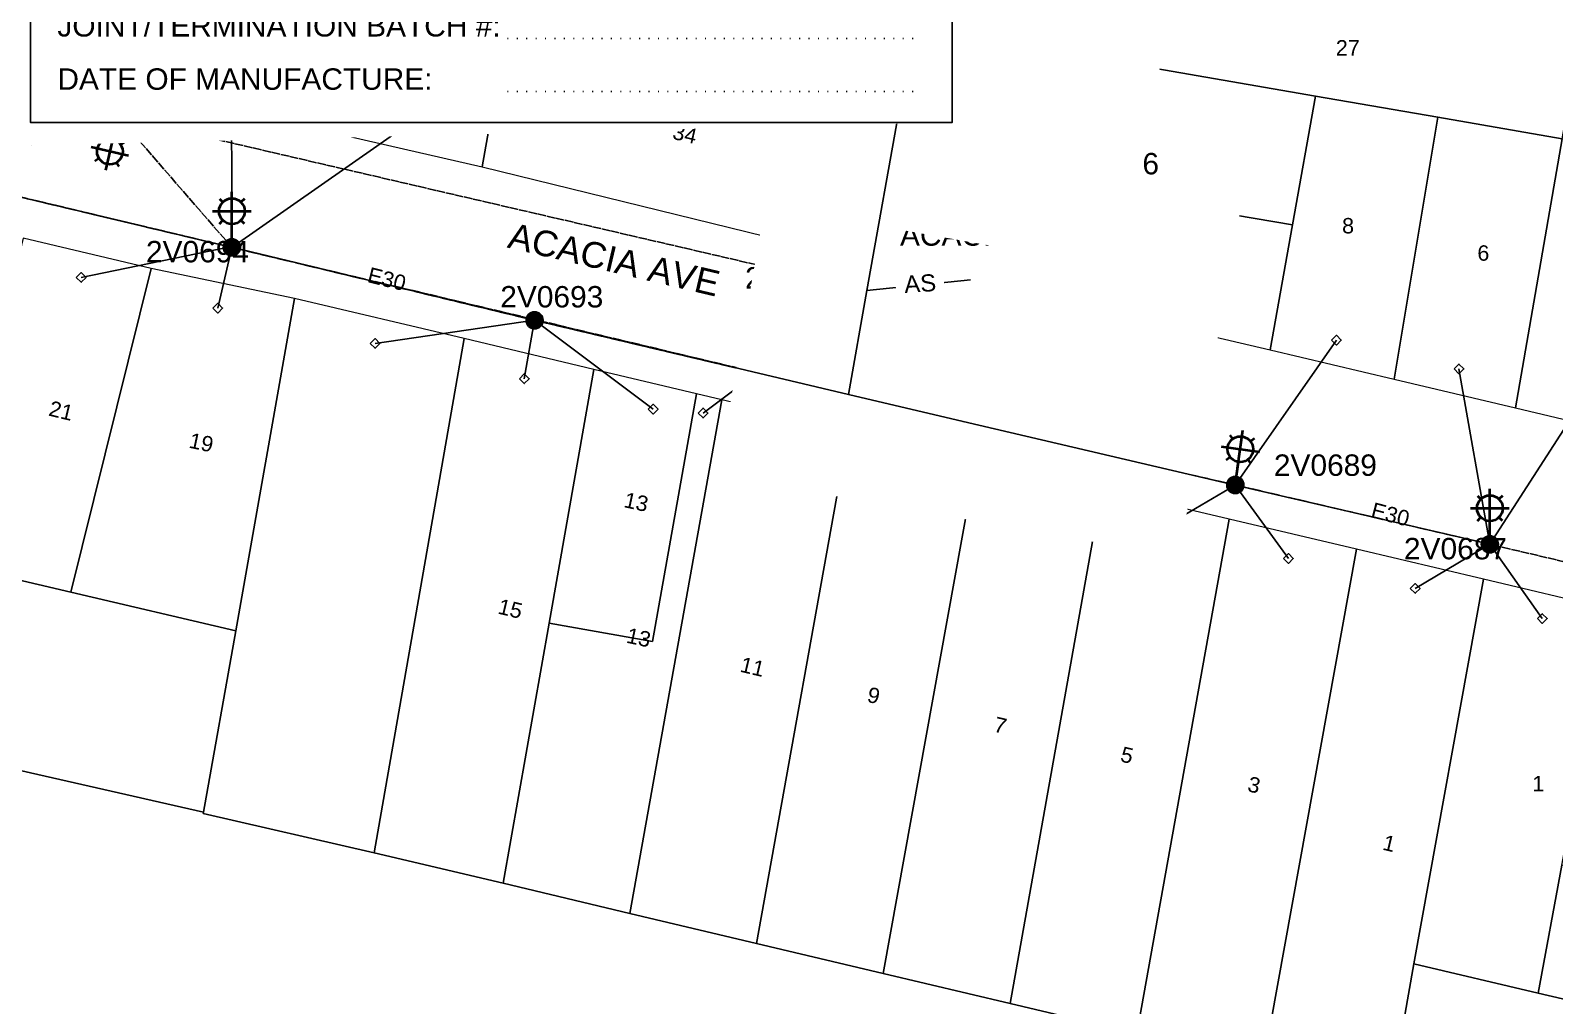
# Model space of a CAD drawing. Header units: metres. Extents: x 304132 to 306101, y 6188673 to 6190119.
# Drawn here: x 305121 to 305299.2, y 6189324.8 to 6189438.7 of the extents above; entities that cross this region are included whole.
import ezdxf
from ezdxf import colors
from ezdxf.entities.mleader import LeaderData, LeaderLine
from ezdxf.enums import TextEntityAlignment as Align
from ezdxf.math import Vec2, Vec3

# ---------------------------------------------------------------- set-up
doc = ezdxf.new("R2010")
doc.units = ezdxf.units.M
for name, pattern in [('Cable Exist OH', [1, 1, 0]), ('Cable Exist UG', [8.2, 4, -1.2, 1.8, -1.2]), ('DOTX2', [0.5, 0, -0.5])]:
    doc.linetypes.add(name, pattern=pattern)
doc.layers.get('0').update_dxf_attribs({"color": 6})
for name, color, linetype, lineweight in [('Cadastre Buildings_SP_EXT', 9, 'Continuous', 5), ('Cadastre Land Parcels_SP_EXT', 9, 'Continuous', 5), ('Cadastre Roads_SP_EXT', 9, 'Continuous', 5)]:
    doc.layers.add(name, color=color, linetype=linetype, lineweight=lineweight)
for name, color, linetype in [('Equip_SP_LV_EXT', 7, 'Continuous'), ('Equip_SP_SL_EXT', 7, 'Continuous'), ('Mains_HV_EXT', 7, 'Continuous'), ('Mains_LV_EXT', 7, 'Continuous'), ('Mains_SL_EXT', 7, 'Continuous'), ('Mains_TR_EXT', 7, 'Continuous'), ('Notes_HV_MISC', 7, 'Continuous'), ('Notes_LV_MISC', 7, 'Continuous'), ('Notes_SP_MISC', 7, 'Continuous'), ('OH_Details_SP_MISC', 7, 'Continuous'), ('Services_SP_EXT', 7, 'Continuous'), ('SupportsOH_SP_TR_HV_LV_SL_EXT', 7, 'Continuous'), ('UG_Details_SP_MISC', 7, 'Continuous')]:
    doc.layers.add(name, color=color, linetype=linetype)
doc.styles.add('ARIAL', font='arial.ttf', dxfattribs={"height": 2})
doc.styles.add('iecARIAL', font='arial.ttf', dxfattribs={"height": 2})
doc.styles.add('POLE_LABEL', font='arial.ttf')
doc.styles.get("Standard").update_dxf_attribs({"font": 'arial.ttf'})

# ---------------------------------------------------------------- blocks, each defined once
blk = doc.blocks.new('LV_OH_LINKS_OPEN_EXT')
for p, q in [((-0.17, 4.97), (-0.17, 5.46)), ((0.17, 4.97), (0.17, 5.46)), ((-0.17, 3), (-0.17, 2.5)), ((0.17, 3), (0.17, 2.5))]:
    blk.add_line(p, q)
blk.add_lwpolyline([(0, 2.99, 1), (0, 4.98, 1)], format="xyb", close=True)
at = {"flags": 9}
for tag, p in [('ACTUAL_STATUS', (0, 0)), ('CONSTRUCTED_VOLTAGE', (0, -0.2)), ('OPERATING_VOLTAGE', (0, -0.6)), ('ORIENTATION', (0, -0.8)), ('OWNED_BY', (0, -1)), ('STATE', (0, -1.2)), ('NO_PHASES', (0, -0.4)), ('SWITCH_TYPE', (0, -1.4)), ('USAGE', (0, -1.6)), ('LEGEND', (0, -1.8)), ('NOTES', (0, -2))]:
    blk.add_attdef(tag, text='', height=0.2, dxfattribs=at).set_placement(p, align=Align.MIDDLE_LEFT)
at = {"flags": 1}
blk.add_attdef('Z', (0, 0), '', height=0.2, dxfattribs=at)
blk = doc.blocks.new('SL_LANTERN_EXT')
at = {"lineweight": 40}
for p, q in [((-1.46, 5.68), (-1.06, 5.28)), ((0, 1.97), (0, 6.47)), ((1.46, 5.68), (1.06, 5.28)), ((-2.25, 4.22), (2.25, 4.22)), ((-1.46, 2.76), (-1.06, 3.16)), ((0, 0), (0, 2.72)), ((1.46, 2.76), (1.06, 3.16))]:
    blk.add_line(p, q, dxfattribs=at)
blk.add_circle((0, 4.22), 1.5, dxfattribs=at)
at = {"style": 'iecARIAL', "flags": 8}
blk.add_attdef('ASSET_NUM', (1.5, 1.5), '', height=2.5, dxfattribs=at)
for tag, p, height, flags in [('OPERATING_VOLTAGE', (0.98, -1.65), 0.2, 9), ('ORIENTATION', (0.98, -1.85), 0.2, 9), ('CONSTRUCTED_VOLTAGE', (0.98, -0.65), 0.2, 9), ('CONTROL_TYPE', (0.98, -0.85), 0.2, 9), ('LANTERN_PURPOSE', (0.98, -1.05), 0.2, 9), ('LANTERN_TYPE', (0.98, -1.25), 0.2, 9), ('NO_PHASES', (0.98, -1.45), 0.2, 9), ('LNUMBER', (2.18, -3.25), 2.5, 8), ('OWNED_BY', (0.98, -2.05), 0.2, 9), ('STATE', (0.98, -2.25), 0.2, 9), ('USAGE', (0.98, -2.45), 0.2, 9), ('CEXIST', (0.98, -2.65), 0.2, 9), ('CNEW', (0.98, -2.85), 0.2, 9), ('CNUMBER', (0.98, -3.05), 0.2, 9), ('CREMOVE', (0.98, -3.25), 0.2, 9), ('CREPLACE', (0.98, -3.45), 0.2, 9), ('LKINGHEIGHT', (0.98, -3.65), 0.2, 9), ('LBRACKET', (0.98, -3.85), 0.2, 9), ('LBRACKETVOCAB', (0.98, -4.05), 0.2, 9), ('LCATEGORY', (0.98, -4.25), 0.2, 9), ('LCHARGE1', (0.98, -4.45), 0.2, 9), ('LCHARGE1PERCENT', (0.98, -4.65), 0.2, 9), ('LCHARGE2', (0.98, -4.85), 0.2, 9), ('LCHARGE2PERCENT', (0.98, -5.05), 0.2, 9), ('LCHARGE3', (0.98, -5.25), 0.2, 9), ('LCHARGE3PERCENT', (0.98, -5.45), 0.2, 9), ('LEXIST', (0.98, -5.65), 0.2, 9), ('LLAMP', (0.98, -5.85), 0.2, 9), ('LLAMPVOCAB', (0.98, -6.05), 0.2, 9), ('LMAST', (0.98, -6.25), 0.2, 9), ('LMASTVOCAB', (0.98, -6.45), 0.2, 9), ('LNEW', (0.98, -6.65), 0.2, 9), ('LANTNUMBER', (0.98, -6.85), 0.2, 9), ('LOUTREACH', (0.98, -7.25), 0.2, 9), ('LOUTREACHVOCAB', (0.98, -7.45), 0.2, 9), ('LRATECODE', (0.98, -7.65), 0.2, 9), ('LREMOVE', (0.98, -7.85), 0.2, 9), ('LREPLACE', (0.98, -8.05), 0.2, 9), ('LTYPE', (0.98, -8.25), 0.2, 9), ('LTYPEVOCAB', (0.98, -8.45), 0.2, 9), ('LEGEND', (0.98, -8.65), 0.2, 9), ('LOCATION', (0.98, -8.85), 0.2, 9), ('NOTES', (0.98, -9.05), 0.2, 9), ('STREETNAME', (0.98, -9.25), 0.2, 9), ('SUBURB', (0.98, -9.45), 0.2, 1)]:
    blk.add_attdef(tag, p, '', height=height, dxfattribs=dict(flags=flags))
blk = doc.blocks.new('CCP_EXT')
at = {"flags": 9}
for tag, p in [('STATE', (0, -1.8)), ('LIFE_SUPPORT', (0, -1.6)), ('NOTES', (0, -2))]:
    blk.add_attdef(tag, text='', height=0.2, dxfattribs=at).set_placement(p, align=Align.MIDDLE_LEFT)
blk.add_wipeout([(0, 0.57), (0.57, 0), (0, -0.57), (-0.57, 0)])
blk.add_lwpolyline([(-0.57, 0), (0, 0.57), (0.57, 0), (0, -0.57), (-0.57, 0)])
at = {"flags": 1}
blk.add_attdef('Z', (0, 0), '', height=0.2, dxfattribs=at)
at = {"flags": 9}
for tag, p in [('CCP_TYPE', (0, 0)), ('CONSTRUCTED_VOLTAGE', (0, -0.2)), ('OPERATING_VOLTAGE', (0, -0.6)), ('ORIENTATION', (0, -0.8)), ('OWNED_BY', (0, -1)), ('NO_PHASES', (0, -0.4)), ('USAGE', (0, -1.2)), ('LEGEND', (0, -1.4))]:
    blk.add_attdef(tag, text='', height=0.2, dxfattribs=at).set_placement(p, align=Align.MIDDLE_LEFT)
blk = doc.blocks.new('POLE_EXT')
blk.add_hatch(color=256).paths.add_polyline_path([(-1, 0, 1), (1, 0, 1)])
blk.add_lwpolyline([(-1, 0, 1), (1, 0, 1)], format="xyb", close=True)
for tag, height, flags, p in [('pNumber', 2.5, 8, (-17.84, 2.07)), ('OWNED_BY', 0.2, 9, (1.35, -0.4)), ('SPECIAL_USE', 0.2, 9, (1.35, -0.8)), ('STATE', 0.2, 9, (1.35, -1)), ('cLV', 0.2, 9, (1.35, -1.4)), ('hDepth', 0.2, 9, (1.35, -1.6)), ('hDia', 0.2, 9, (1.35, -1.8)), ('PARENT', 0.2, 9, (1.35, -0.6)), ('USAGE', 0.2, 9, (1.35, -1.2)), ('cHV', 0.2, 9, (1.35, -2)), ('cLinedev', 0.2, 9, (1.35, -3.4)), ('LBRACKET', 0.2, 9, (1.35, -2.2)), ('LExisting', 0.2, 9, (1.35, -2.4)), ('LANTNUMBER', 0.2, 9, (1.35, -2.6)), ('LOther', 0.2, 9, (1.35, -2.8)), ('LRemove', 0.2, 9, (1.35, -3)), ('LEGEND', 0.2, 9, (1.35, -3.2)), ('LOCATION', 0.2, 9, (1.35, -3.6)), ('pExisting', 0.2, 9, (1.35, -3.8)), ('pFooting', 0.2, 9, (1.35, -4.4)), ('pNew', 0.2, 9, (1.35, -4.6)), ('pRelocate', 0.2, 9, (1.35, -5)), ('pRemove', 0.2, 9, (1.35, -5.2)), ('pReplace', 0.2, 9, (1.35, -5.4)), ('PFNUMBER', 0.2, 9, (1.35, -4)), ('NEWPFNUMBER', 0.2, 9, (1.35, -4.2)), ('pStay', 0.2, 9, (1.35, -5.6)), ('pType', 0.2, 9, (1.35, -5.8)), ('cspan', 0.2, 9, (1.35, -6)), ('STREETNAME', 0.2, 9, (1.35, -6.2)), ('SUBURB', 0.2, 9, (1.35, -6.4)), ('OPERATED_BY', 0.2, 9, (1.36, -7.01)), ('NOTES', 0.2, 9, (1.35, -6.6)), ('MAINTAINED_BY', 0.2, 9, (1.36, -6.81))]:
    blk.add_attdef(tag, text='', height=height, dxfattribs=dict(flags=flags)).set_placement(p, align=Align.MIDDLE_LEFT)
at = {"style": 'POLE_LABEL'}
for tag, height, flags, p in [('ASSET_NUM', 2.5, 8, (2, 2)), ('STRUCTURE_PLANT_NUMBER', 0.2, 9, (1.35, 0.03)), ('STREET_CODE', 0.2, 9, (1.35, -0.2))]:
    blk.add_attdef(tag, text='', height=height, dxfattribs=dict(at, flags=flags)).set_placement(p, align=Align.MIDDLE_LEFT)
at = {"flags": 1}
blk.add_attdef('Z', (1.35, -7.33), '', height=0.2, dxfattribs=at)
blk = doc.blocks.new('End Shackle_EXT')
at = {"flags": 9}
for tag, p in [('USAGE', (0, -1.4)), ('NOTES', (0, -1.6))]:
    blk.add_attdef(tag, text='', height=0.2, dxfattribs=at).set_placement(p, align=Align.MIDDLE_LEFT)
blk.add_wipeout([(0, 0.25), (1.81, 0.25), (1.82, -0.25), (0, -0.25)])
blk.add_line((1.81, -1), (1.81, 1))
at = {"flags": 1}
blk.add_attdef('Z', (0, 0), '', height=0.2, dxfattribs=at)
at = {"flags": 9}
for tag, p in [('CONNECTOR_TYPE', (0, 0)), ('CONSTRUCTED_VOLTAGE', (0, -0.2)), ('OPERATING_VOLTAGE', (0, -0.6)), ('ORIENTATION', (0, -0.8)), ('OWNED_BY', (0, -1)), ('STATE', (0, -1.2)), ('NO_PHASES', (0, -0.4))]:
    blk.add_attdef(tag, text='', height=0.2, dxfattribs=at).set_placement(p, align=Align.MIDDLE_LEFT)
blk = doc.blocks.new('*U147')
blk.add_hatch(color=256).paths.add_polyline_path([(0.64, -0.11), (-0.64, 0.11), (-0.72, -4.14)])
for p, q in [((-0.72, -4.14), (-0.64, 0.11)), ((0.64, -0.11), (-0.64, 0.11)), ((0.64, -0.11), (-0.72, -4.14))]:
    blk.add_line(p, q)
at = {"color": 250}
blk.add_wipeout([(26.49, -8.95), (17.34, -60.57), (-36.59, -51.03), (-27.45, 0.59)], dxfattribs=at)
blk = doc.blocks.new('*U150')
blk.add_hatch(color=256).paths.add_polyline_path([(0.64, -0.11), (-0.64, 0.11), (-0.72, -4.14)])
for p, q in [((-0.72, -4.14), (-0.64, 0.11)), ((0.64, -0.11), (-0.64, 0.11)), ((0.64, -0.11), (-0.72, -4.14))]:
    blk.add_line(p, q)
at = {"color": 250}
blk.add_wipeout([(28.02, -9.19), (20.81, -50.13), (-26.41, -41.83), (-19.19, -0.89)], dxfattribs=at)
blk = doc.blocks.new('JOINT TERMINATION STICKER')
at = {"color": 0, "linetype": 'DOTX2', "ltscale": 2}
for p, q in [((55.75, 32.56), (104.06, 32.56)), ((55.75, 22.22), (104.06, 22.22)), ((55.75, 16.03), (104.06, 16.03)), ((55.75, 9.81), (104.06, 9.81)), ((55.75, 3.62), (104.06, 3.62))]:
    blk.add_line(p, q, dxfattribs=at)
at = {"color": 0}
blk.add_lwpolyline([(0, 39.18), (107.73, 39.18), (107.73, 0), (0, 0)], close=True, dxfattribs=at)
at = {"color": 0, "char_height": 2.5, "width": 119.2652, "attachment_point": 1, "style": 'ARIAL'}
for s, insert in [('JOINT/TERMINATION TYPE:', (3.15, 35.29)), ('NETWORK ACCESS\\PAUTHORISATION:', (3.15, 29.06)), ('JOINT/TERMINATION KIT #:', (3.15, 18.71)), ('JOINT/TERMINATION BATCH #:', (3.15, 12.53)), ('\\PDATE OF MANUFACTURE:', (3.15, 10.48))]:
    blk.add_mtext(s, dxfattribs=dict(at, insert=insert))
at = {"color": 0, "style": 'ARIAL'}
for tag, p in [('JOINT/TERMINATION_TYPE', (55.75, 31.96)), ('NETWORK_ACCESS_AUTHORISATION', (55.75, 21.61)), ('JOINT/TERMINATION_KIT', (55.75, 15.43)), ('JOINT/TERMINATION_BATCH#', (55.75, 9.2)), ('DATE_OF_MANUFACTURE', (55.75, 3.1))]:
    blk.add_attdef(tag, text='', height=2.5, dxfattribs=at).set_placement(p, align=Align.BOTTOM_LEFT)

msp = doc.modelspace()

# ---------------------------------------------------------------- linework, layer by layer
at = {"layer": 'Cadastre Buildings_SP_EXT', "linetype": 'Continuous'}
msp.add_lwpolyline([(305342.08, 6189315.85), (305297.27, 6189326.29), (305282.73, 6189329.7), (305280.07, 6189314.65), (305339.34, 6189300.79), (305342.08, 6189315.85)], close=True, dxfattribs=at)
at = {"layer": 'Cadastre Land Parcels_SP_EXT', "linetype": 'Continuous'}
for points in [[(305168.88, 6189501.55), (305033.14, 6189534.61), (305009.71, 6189540.75), (304982.19, 6189540.92), (304969.78, 6189471.55), (305060.29, 6189449.84), (305155.46, 6189427.02), (305160.79, 6189456.67), (305163.63, 6189471.39), (305166.3, 6189486.4), (305168.88, 6189501.55)], [(305179.34, 6189453.53), (305160.79, 6189456.67), (305155.46, 6189427.02), (305173.84, 6189422.82), (305176.58, 6189438.16), (305179.34, 6189453.53)], [(305220.99, 6189445.72), (305186.35, 6189452.22), (305179.34, 6189453.53), (305176.58, 6189438.16), (305218.32, 6189430.71), (305220.99, 6189445.72)], [(305302.69, 6189441.11), (305242.38, 6189451.48), (305239.75, 6189436.53), (305271.24, 6189431.07), (305285.51, 6189428.63), (305300.07, 6189426.08), (305302.69, 6189441.11)], [(305218.32, 6189430.71), (305176.58, 6189438.16), (305173.84, 6189422.82), (305215.13, 6189412.7), (305218.32, 6189430.71)], [(305271.24, 6189431.07), (305239.75, 6189436.53), (305237.07, 6189421.36), (305268.55, 6189416.06), (305271.24, 6189431.07)], [(305285.51, 6189428.63), (305271.24, 6189431.07), (305268.55, 6189416.06), (305265.95, 6189401.43), (305280.43, 6189398.02), (305285.51, 6189428.63)], [(305300.07, 6189426.08), (305285.51, 6189428.63), (305280.43, 6189398.02), (305294.59, 6189394.68), (305300.07, 6189426.08)], [(305314.92, 6189423.49), (305300.07, 6189426.08), (305294.59, 6189394.68), (305309.68, 6189391.1), (305314.92, 6189423.49)], [(305268.55, 6189416.06), (305237.07, 6189421.36), (305235.35, 6189411.63), (305238.23, 6189407.89), (305265.95, 6189401.43), (305268.55, 6189416.06)], [(305125.77, 6189373.13), (305135.16, 6189410.94), (305120.19, 6189414.49), (305111.13, 6189376.55), (305125.77, 6189373.13)], [(305145.03, 6189368.63), (305151.89, 6189407.42), (305135.16, 6189410.94), (305125.77, 6189373.13), (305145.03, 6189368.63)], [(305145.03, 6189368.63), (305125.77, 6189373.13), (305111.13, 6189376.55), (305096.17, 6189380.02), (305081.39, 6189383.45), (305066.33, 6189386.93), (305051.55, 6189390.37), (305032.09, 6189395.41), (305017.48, 6189398.98), (305002.61, 6189402.6), (304993.1, 6189404.97), (304987.27, 6189404.49), (304972.35, 6189403.32), (304960.59, 6189402.38), (304947.3, 6189401.33), (304933.75, 6189400.3), (304928.04, 6189399.86), (304920.48, 6189397.25), (304907.72, 6189392.76), (304894.42, 6189388.38), (304979.73, 6189382.46), (305019.24, 6189375.16), (305141.25, 6189347.43), (305145.03, 6189368.63)], [(305161.22, 6189342.7), (305176.3, 6189339.13), (305181.66, 6189369.52), (305186.88, 6189399.14), (305171.73, 6189402.75), (305161.22, 6189342.7)], [(305181.66, 6189369.52), (305193.73, 6189367.35), (305198.89, 6189396.29), (305186.88, 6189399.14), (305181.66, 6189369.52)], [(305176.3, 6189339.13), (305191.08, 6189335.6), (305201.83, 6189395.6), (305198.89, 6189396.29), (305193.73, 6189367.35), (305181.66, 6189369.52), (305176.3, 6189339.13)], [(305216.67, 6189392.12), (305201.83, 6189395.6), (305191.08, 6189335.6), (305205.91, 6189332.11), (305216.67, 6189392.12)], [(305231.56, 6189388.59), (305216.67, 6189392.12), (305205.91, 6189332.11), (305220.71, 6189328.59), (305231.56, 6189388.59)], [(305246.27, 6189385.17), (305231.56, 6189388.59), (305220.71, 6189328.59), (305235.54, 6189325.08), (305246.27, 6189385.17)], [(305261.14, 6189381.67), (305246.27, 6189385.17), (305235.54, 6189325.08), (305250.34, 6189321.59), (305261.14, 6189381.67)], [(305276.01, 6189378.17), (305261.14, 6189381.67), (305250.34, 6189321.59), (305265.17, 6189318.16), (305276.01, 6189378.17)], [(305282.73, 6189329.7), (305290.87, 6189374.66), (305276.01, 6189378.17), (305265.17, 6189318.16), (305280.07, 6189314.65), (305282.73, 6189329.7)], [(305305.65, 6189371.16), (305290.87, 6189374.66), (305282.73, 6189329.7), (305297.27, 6189326.29), (305300.03, 6189341.26), (305302.84, 6189356.14), (305305.65, 6189371.16)], [(305344.86, 6189331.01), (305300.03, 6189341.26), (305297.27, 6189326.29), (305342.08, 6189315.85), (305344.86, 6189331.01)]]:
    msp.add_lwpolyline(points, close=True, dxfattribs=at)
msp.add_lwpolyline([(305250.33, 6189321.59), (305235.54, 6189325.08), (305220.71, 6189328.6), (305205.91, 6189332.11), (305191.08, 6189335.6), (305176.3, 6189339.13), (305161.22, 6189342.7), (305141.22, 6189347.26), (305141.25, 6189347.43), (305019.24, 6189375.16)], dxfattribs=at)
at = {"layer": 'Mains_LV_EXT', "linetype": 'Cable Exist OH'}
for points in [[(305106.83, 6189422.4), (305144.58, 6189413.41)], [(305144.58, 6189413.41), (305179.96, 6189404.89)], [(305218.78, 6189408.39), (305216.64, 6189396.22)], [(305230.05, 6189393.05), (305216.64, 6189396.22)], [(305261.86, 6189385.65), (305230.05, 6189393.05)], [(305291.61, 6189378.72), (305261.86, 6189385.65)], [(305321.89, 6189371.66), (305291.61, 6189378.72)]]:
    msp.add_lwpolyline(points, dxfattribs=at)
at = {"layer": 'Mains_LV_EXT', "linetype": 'Continuous'}
msp.add_lwpolyline([(305218.59, 6189395.77, 0.439557), (305216.97, 6189398.23)], format="xyb", dxfattribs=at)
at = {"layer": 'Mains_SL_EXT', "linetype": 'Cable Exist OH'}
for points in [[(305144.58, 6189413.41), (305131.29, 6189428.71)], [(305144.58, 6189413.41), (305106.83, 6189422.4)], [(305291.61, 6189378.72), (305261.86, 6189385.65)], [(305321.89, 6189371.66), (305291.61, 6189378.72)]]:
    msp.add_lwpolyline(points, dxfattribs=at)
at = {"layer": 'Services_SP_EXT'}
for points in [[(305144.58, 6189413.41), (305144.55, 6189436.05), (305144.17, 6189450.63)], [(305233.12, 6189422.03), (305222.71, 6189430.32)], [(305302.6, 6189395.76), (305291.61, 6189378.72)]]:
    msp.add_lwpolyline(points, dxfattribs=at)

# ---------------------------------------------------------------- block references
at = {"layer": 'Equip_SP_LV_EXT', "xscale": 1.5, "yscale": 1.5, "zscale": 1.5, "rotation": 62.06944629166179}
msp.add_blockref('LV_OH_LINKS_OPEN_EXT', (305216.64, 6189396.22), dxfattribs=at)
at = {"layer": 'Equip_SP_SL_EXT'}
for p, rotation in [((305121.04, 6189431.26), 167.9402321291874), ((305131.29, 6189428.71), 166.6773762490487), ((305216.64, 6189396.22), 350.0423027860123), ((305261.86, 6189385.65), 352.0416902227893)]:
    msp.add_blockref('SL_LANTERN_EXT', p, dxfattribs=dict(at, rotation=rotation))
for p in [(305144.58, 6189413.41), (305291.61, 6189378.72)]:
    msp.add_blockref('SL_LANTERN_EXT', p, dxfattribs=at)
at = {"layer": 'SupportsOH_SP_TR_HV_LV_SL_EXT'}
ref = msp.add_blockref('POLE_EXT', (305121.04, 6189431.26), dxfattribs=at)
ref.add_attrib('ASSET_NUM', '814754', dxfattribs={"layer": '0', "height": 2.5, "style": 'POLE_LABEL'}).set_placement((305123.04, 6189432.01), align=Align.BOTTOM_LEFT)
ref = msp.add_blockref('POLE_EXT', (305131.29, 6189428.71), dxfattribs=at)
ref.add_attrib('ASSET_NUM', '2V0695', dxfattribs={"layer": '0', "height": 2.5, "style": 'POLE_LABEL'}).set_placement((305133.29, 6189429.46), align=Align.BOTTOM_LEFT)
ref = msp.add_blockref('POLE_EXT', (305222.71, 6189430.32), dxfattribs=at)
ref.add_attrib('ASSET_NUM', '2V0624', dxfattribs={"layer": '0', "height": 2.5, "style": 'POLE_LABEL'}).set_placement((305219.08, 6189427.94), align=Align.BOTTOM_RIGHT)
ref = msp.add_blockref('POLE_EXT', (305233.12, 6189422.03), dxfattribs=at)
ref.add_attrib('ASSET_NUM', '2V0685', dxfattribs={"layer": '0', "height": 2.5, "style": 'POLE_LABEL'}).set_placement((305237.07, 6189421.36), align=Align.BOTTOM_LEFT)
ref = msp.add_blockref('POLE_EXT', (305144.58, 6189413.41), dxfattribs=at)
ref.add_attrib('ASSET_NUM', '2V0694', dxfattribs={"layer": '0', "height": 2.5, "style": 'POLE_LABEL'}).set_placement((305146.58, 6189414.16), align=Align.TOP_RIGHT)
ref = msp.add_blockref('POLE_EXT', (305230.92, 6189409.6), dxfattribs=at)
ref.add_attrib('ASSET_NUM', '2V0686', dxfattribs={"layer": '0', "height": 2.5, "rotation": 1, "style": 'POLE_LABEL'}).set_placement((305232.92, 6189410.35), align=Align.BOTTOM_LEFT)
ref = msp.add_blockref('POLE_EXT', (305218.78, 6189408.39), dxfattribs=at)
ref.add_attrib('ASSET_NUM', '2V0692', dxfattribs={"layer": '0', "height": 2.5, "style": 'POLE_LABEL'}).set_placement((305216.6, 6189407.85), align=Align.BOTTOM_RIGHT)
ref = msp.add_blockref('POLE_EXT', (305179.96, 6189404.89), dxfattribs=at)
ref.add_attrib('ASSET_NUM', '2V0693', dxfattribs={"layer": '0', "height": 2.5, "style": 'POLE_LABEL'}).set_placement((305181.97, 6189405.64), align=Align.BOTTOM_CENTER)
ref = msp.add_blockref('POLE_EXT', (305216.64, 6189396.22), dxfattribs=at)
ref.add_attrib('ASSET_NUM', '285833', dxfattribs={"layer": '0', "height": 2.5, "rotation": 1, "style": 'POLE_LABEL'}).set_placement((305216.69, 6189392.96), align=Align.TOP_RIGHT)
ref = msp.add_blockref('POLE_EXT', (305230.05, 6189393.05), dxfattribs=at)
ref.add_attrib('ASSET_NUM', '2V0690', dxfattribs={"layer": '0', "height": 2.5, "style": 'POLE_LABEL'}).set_placement((305241.26, 6189395.33), align=Align.TOP_CENTER)
ref = msp.add_blockref('POLE_EXT', (305261.86, 6189385.65), dxfattribs=at)
ref.add_attrib('ASSET_NUM', '2V0689', dxfattribs={"layer": '0', "height": 2.5, "style": 'POLE_LABEL'}).set_placement((305272.39, 6189389.22), align=Align.TOP_CENTER)
ref = msp.add_blockref('POLE_EXT', (305291.61, 6189378.72), dxfattribs=at)
ref.add_attrib('ASSET_NUM', '2V0687', dxfattribs={"layer": '0', "height": 2.5, "style": 'POLE_LABEL'}).set_placement((305293.61, 6189379.47), align=Align.TOP_RIGHT)

# ---------------------------------------------------------------- texts
at = {"layer": 'Cadastre Land Parcels_SP_EXT'}
for s, p in [('27', (305273.61, 6189435.82)), ('29', (305254.15, 6189426.25)), ('8', (305274.34, 6189415.04)), ('31', (305249.03, 6189411.67)), ('6', (305290.15, 6189411.85)), ('1', (305296.57, 6189349.87))]:
    msp.add_text(s, height=1.8, dxfattribs=at).set_placement(p)
for s, rotation, p in [('34', 347.0578, (305195.97, 6189426.1)), ('21', 346.5431, (305123.06, 6189393.78)), ('19', 347.9892, (305139.46, 6189390.03)), ('13', 347.8672, (305190.29, 6189383.08)), ('15', 346.6293, (305175.56, 6189370.65)), ('13', 347.922, (305190.58, 6189367.25)), ('11', 346.698, (305203.87, 6189363.86)), ('9', 346.7675, (305218.71, 6189360.35)), ('7', 346.8797, (305233.52, 6189356.86)), ('5', 346.7829, (305248.32, 6189353.38)), ('3', 346.7324, (305263.17, 6189349.9)), ('1', 346.7339, (305278.97, 6189343.07))]:
    msp.add_text(s, height=1.8, rotation=rotation, dxfattribs=at).set_placement(p)
at = {"layer": 'Cadastre Roads_SP_EXT'}
msp.add_text('ACACIA AVE', height=3, rotation=346.7526, dxfattribs=at).set_placement((305176.67, 6189413.41))
at = {"layer": 'Mains_LV_EXT'}
for rotation, p in [(345.9854, (305160.31, 6189409.38)), (345.5857, (305277.6, 6189381.91))]:
    msp.add_text('E30', height=1.8, rotation=rotation, dxfattribs=at).set_placement(p)

# ---------------------------------------------------------------- next in the draw order: block references
at = {"layer": 'Services_SP_EXT'}
for p in [(305165.13, 6189427.78), (305241.26, 6189428.41), (305214.29, 6189422.76), (305239, 6189415.74), (305126.97, 6189409.9), (305142.93, 6189406.31), (305161.32, 6189402.19), (305273.67, 6189402.57), (305288, 6189399.21), (305178.76, 6189398.07), (305193.82, 6189394.51), (305199.65, 6189394.06), (305223.63, 6189387.48), (305238.33, 6189384.04), (305253.24, 6189380.55), (305268.06, 6189377.06), (305282.88, 6189373.57), (305297.74, 6189370.05)]:
    msp.add_blockref('CCP_EXT', p, dxfattribs=at)

# ---------------------------------------------------------------- next in the draw order: linework, layer by layer
at = {"layer": 'Cadastre Buildings_SP_EXT', "linetype": 'Continuous'}
msp.add_lwpolyline([(305141.25, 6189347.43), (305141.22, 6189347.26), (305161.22, 6189342.7), (305171.73, 6189402.75), (305151.89, 6189407.42), (305145.03, 6189368.63), (305141.25, 6189347.43)], close=True, dxfattribs=at)
at = {"layer": 'Mains_HV_EXT', "linetype": 'Cable Exist UG'}
msp.add_lwpolyline([(305230.05, 6189393.05), (305245.81, 6189482.59)], dxfattribs=at)
at = {"layer": 'Mains_LV_EXT', "linetype": 'Cable Exist OH'}
msp.add_lwpolyline([(305179.96, 6189404.89), (305216.64, 6189396.22)], dxfattribs=at)
at = {"layer": 'Mains_SL_EXT', "linetype": 'Cable Exist OH'}
for points in [[(305216.64, 6189396.22), (305179.96, 6189404.89), (305144.58, 6189413.41)], [(305261.86, 6189385.65), (305230.05, 6189393.05), (305216.64, 6189396.22)]]:
    msp.add_lwpolyline(points, dxfattribs=at)
at = {"layer": 'Services_SP_EXT'}
for points in [[(305214.29, 6189422.76), (305222.71, 6189430.32)], [(305241.26, 6189428.41), (305233.12, 6189422.03)], [(305165.13, 6189427.78), (305144.58, 6189413.41)], [(305239, 6189415.74), (305233.12, 6189422.03)], [(305144.38, 6189413.46), (305126.97, 6189409.9)], [(305142.93, 6189406.31), (305144.58, 6189413.41)], [(305199.65, 6189394.06), (305218.78, 6189408.39)], [(305161.32, 6189402.19), (305179.96, 6189404.89)], [(305178.76, 6189398.07), (305179.96, 6189404.89)], [(305193.82, 6189394.51), (305179.96, 6189404.89)], [(305273.67, 6189402.57), (305261.86, 6189385.65)], [(305288, 6189399.21), (305291.61, 6189378.72)], [(305223.63, 6189387.48), (305230.05, 6189393.05)], [(305238.33, 6189384.04), (305230.05, 6189393.05)], [(305253.24, 6189380.55), (305261.86, 6189385.65)], [(305268.06, 6189377.06), (305261.86, 6189385.65)], [(305282.88, 6189373.57), (305291.61, 6189378.72)], [(305297.74, 6189370.05), (305291.61, 6189378.72)]]:
    msp.add_lwpolyline(points, dxfattribs=at)
at = {"layer": 'UG_Details_SP_MISC', "color": 7, "linetype": 'Cable Exist UG', "flags": 128}
msp.add_lwpolyline([(305247.27, 6189495.06), (305230.05, 6189393.05)], dxfattribs=at)

# ---------------------------------------------------------------- next in the draw order: block references
at = {"layer": 'Mains_SL_EXT', "rotation": 78.96867205763236}
msp.add_blockref('End Shackle_EXT', (305222.71, 6189430.32), dxfattribs=at)

# ---------------------------------------------------------------- next in the draw order: linework, layer by layer
at = {"layer": 'Mains_HV_EXT', "linetype": 'Cable Exist OH'}
msp.add_lwpolyline([(305069.29, 6189431.33), (305230.05, 6189393.05)], dxfattribs=at)
at = {"layer": 'Mains_LV_EXT', "linetype": 'Cable Exist OH'}
for points in [[(305226.44, 6189451.63), (305222.71, 6189430.32)], [(305222.71, 6189430.32), (305218.78, 6189408.39)]]:
    msp.add_lwpolyline(points, dxfattribs=at)
at = {"layer": 'Mains_SL_EXT', "linetype": 'Cable Exist OH'}
msp.add_lwpolyline([(305226.44, 6189451.63), (305222.71, 6189430.32)], dxfattribs=at)
at = {"layer": 'Mains_TR_EXT', "linetype": 'Cable Exist OH'}
msp.add_lwpolyline([(305445.91, 6189915.75), (305378.72, 6189860.27), (305353.69, 6189826.56), (305330.85, 6189796.76), (305287.87, 6189741.93), (305266.62, 6189680.24), (305257.64, 6189630.24), (305250.61, 6189589.64), (305242.4, 6189543.15), (305233.92, 6189494.38), (305226.44, 6189451.63), (305218.78, 6189408.39), (305136.26, 6189427.53), (305053.88, 6189447.28), (304970.07, 6189467.37), (304909.05, 6189461.29), (304850.58, 6189435.72)], dxfattribs=at)

# ---------------------------------------------------------------- next in the draw order: leaders
at = {"layer": 'Notes_SP_MISC', "color": 7, "linetype": 'Continuous'}
ml = msp.add_multileader_mtext('Standard', dxfattribs=at)
ml.set_content('{\\H0.875x;REPLACE SUB 42102 WITH NEW PAD SUB \\PHV SWG SIEMENS RTR\\PTX - 315kVA 3ɸ 11kV\\PLV SWG CAT 1 FIF\\PSIZE 14 CUBICLE\\PNEW PLINTH & CULVERT\\PREPLACE EARTH GRID}\\P{\\H0.75x;REFER TO NOTE 17 AND EARTHING DETAIL}', color=7)
ml.set_leader_properties()
ml.build(insert=Vec2(0, 0))
ml.multileader.update_dxf_attribs({"has_text_frame": 1})
ctx = ml.context
ctx.base_point, ctx.plane_origin = Vec3(305277.9, 6189510.43), Vec3(305474.89, 6189541.34)
ctx.text_align_type = 1
notes = []
notes.append((ctx, [(0, (1, 1, 0), (305269.9, 6189510.43), (1, 0), 8, [(0, [(305252.73, 6189502.93)], 0, [])])]))
ctx.mtext.insert, ctx.mtext.alignment, ctx.mtext.flow_direction = Vec3(305328.89, 6189512.45), 2, 5
ctx.mtext.has_bg_fill, ctx.mtext.bg_color, ctx.mtext.bg_scale_factor, ctx.mtext.bg_transparency, ctx.mtext.use_window_bg_color = 1, -1027028792, 1.5, 0, 1
for ctx, leaders in notes:
    for number, flags, end, landing, length, lines in leaders:
        leader = LeaderData()
        leader.index, (leader.has_last_leader_line, leader.has_dogleg_vector, leader.attachment_direction) = number, flags
        leader.last_leader_point, leader.dogleg_vector, leader.dogleg_length = Vec3(end), Vec3(landing), length
        for number, points, colour, breaks in lines:
            line = LeaderLine()
            line.index, line.vertices, line.color, line.breaks = number, Vec3.list(points), colors.encode_raw_color(colour), breaks
            leader.lines.append(line)
        ctx.leaders.append(leader)

# ---------------------------------------------------------------- next in the draw order: block references
at = {"layer": 'Notes_HV_MISC'}
msp.add_blockref('*U147', (305237.93, 6189437.82), dxfattribs=at)

# ---------------------------------------------------------------- next in the draw order: linework, layer by layer
at = {"layer": 'OH_Details_SP_MISC', "color": 7, "linetype": 'Continuous'}
msp.add_line((305218.78, 6189408.39), (305230.92, 6189409.6), dxfattribs=at)

# ---------------------------------------------------------------- next in the draw order: texts
at = {"layer": 'Notes_HV_MISC', "linetype": 'Cable Exist UG', "insert": (305222.67, 6189424.44), "char_height": 2.5, "attachment_point": 1, "style": 'iecARIAL'}
msp.add_mtext_dynamic_manual_height_columns('TO SWITCH 81586\\PIN SUB 28363 IN \\PACACIA AVE', width=52.484, gutter_width=10, heights=[0], dxfattribs=at)

# ---------------------------------------------------------------- next in the draw order: block references
at = {"layer": 'Notes_LV_MISC'}
msp.add_blockref('*U150', (305228.08, 6189461), dxfattribs=at)

# ---------------------------------------------------------------- next in the draw order: linework, layer by layer
at = {"layer": 'OH_Details_SP_MISC', "color": 7, "linetype": 'Continuous', "flags": 128}
for points in [[(305226.44, 6189451.63), (305222.71, 6189430.32), (305218.78, 6189408.39), (305216.64, 6189396.22)], [(305144.58, 6189413.45), (305179.96, 6189404.89), (305216.64, 6189396.22), (305230.05, 6189393.05), (305261.86, 6189385.65), (305291.61, 6189378.72)]]:
    msp.add_lwpolyline(points, dxfattribs=at)

# ---------------------------------------------------------------- next in the draw order: texts
at = {"layer": 'Notes_SP_MISC', "color": 2, "linetype": 'Continuous', "insert": (305223.1, 6189410.08), "char_height": 2, "attachment_point": 1, "rotation": 3.6044, "style": 'iecARIAL', "bg_fill": 3, "box_fill_scale": 1.5, "bg_fill_color": 256, "bg_fill_transparency": 0}
msp.add_mtext_dynamic_manual_height_columns('AS', width=3.6396, gutter_width=10, heights=[0], dxfattribs=at)

# ---------------------------------------------------------------- next in the draw order: wipeouts: each hides what was drawn before it
at = {"color": 7, "linetype": 'Continuous'}
msp.add_wipeout([(305121.04, 6189467.19), (305115.32, 6189425.18), (305228.78, 6189428.01), (305229.17, 6189467.19)], dxfattribs=at).dxf.layer = 'Notes_HV_MISC'

# ---------------------------------------------------------------- next in the draw order: block references
at = {"layer": 'Notes_HV_MISC', "lineweight": 5}
msp.add_blockref('JOINT TERMINATION STICKER', (305121.04, 6189428.01), dxfattribs=at)

doc.saveas('drawing.dxf')
